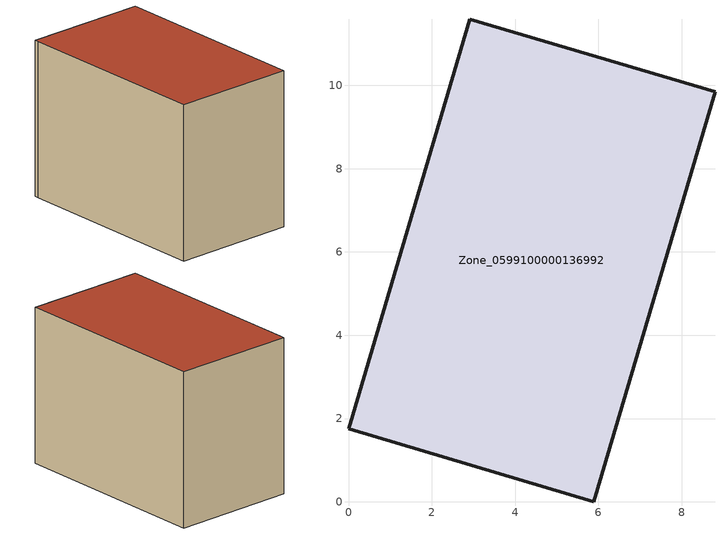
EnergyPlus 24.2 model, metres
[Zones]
Zone_0599100000136992
 floor ground (C_G): 2.85,11.39 2.91,11.59 8.8,9.84 5.89,0 0,1.75 z0.58
 wall outside (C_F): 5.89,0 8.8,9.84 2.91,11.59 2.85,11.39 0,1.75 5.89,0 z0.58:8.34
 roof outside (C_R): 2.85,11.39 0,1.75 5.89,0 8.8,9.84 2.91,11.59 z8.34
[BUILDING]
Pand.0599100000136992: North Axis=0; Terrain=City; Loads Convergence Tolerance Value=0.04; Temperature Convergence Tolerance Value=0.4; Solar Distribution=FullExterior; Maximum Number of Warmup Days=25; Minimum Number of Warmup Days=1
[Site:Location]
Rotterdam.The.Hague.AP_ZH_NLD Design_Conditions: Latitude=51.96; Longitude=4.45; Time Zone=1; Elevation=-4.5
[SITE:GROUNDTEMPERATURE:BUILDINGSURFACE]
18, 18, 18, 18, 18, 18, 18, 18, 18, 18, 18, 18
[MATERIAL] Thermal Absorptance=0.9; Solar Absorptance=0.7; Visible Absorptance=0.7
Name | Roughness | Thickness | Conductivity | Density | Specific Heat
G.TI.1965-1974 | MediumSmooth | 0.15 | 0.882353 | 540 | 1210
F.TI.1965-1974 | Rough | 0.3 | 0.697674 | 1920 | 840
R.TI.1965-1974 | MediumRough | 0.2 | 0.232558 | 1500 | 1000
[CONSTRUCTION]
C_G: G.TI.1965-1974
C_F: F.TI.1965-1974
C_R: R.TI.1965-1974
[ZONE]
Zone_0599100000136992: Type=1; Multiplier=1; Ceiling Height=Autocalculate; Volume=Autocalculate; Floor Area=autocalculate; Part of Total Floor Area=Yes
[ZONEINFILTRATION:DESIGNFLOWRATE]
Infil_Zone_0599100000136992: Zone or ZoneList or Space or SpaceList=Zone_0599100000136992; Schedule=AlwaysOn; Design Flow Rate Calculation Method=Flow/Area; Flow Rate per Floor Area=0.003; Constant Term Coefficient=1; Temperature Term Coefficient=0; Velocity Term Coefficient=0; Velocity Squared Term Coefficient=0
[HVACTEMPLATE:ZONE:IDEALLOADSAIRSYSTEM]
Zone_0599100000136992: Maximum Heating Supply Air Temperature=50; Minimum Cooling Supply Air Temperature=13; Maximum Heating Supply Air Humidity Ratio=0.0156; Minimum Cooling Supply Air Humidity Ratio=0.0077; Heating Limit=NoLimit; Cooling Limit=NoLimit; Dehumidification Control Type=ConstantSensibleHeatRatio; Cooling Sensible Heat Ratio=0.7; Dehumidification Setpoint=60; Humidification Control Type=None; Humidification Setpoint=30; Outdoor Air Method=None; Outdoor Air Flow Rate per Person=0.00944; Outdoor Air Flow Rate per Zone Floor Area=0; Outdoor Air Flow Rate per Zone=0; Demand Controlled Ventilation Type=None; Outdoor Air Economizer Type=NoEconomizer; Heat Recovery Type=None; Sensible Heat Recovery Effectiveness=0.7; Latent Heat Recovery Effectiveness=0.65
[ZONECONTROL:THERMOSTAT]
ThermostatControl_Zone_0599100000136992: Zone or ZoneList=Zone_0599100000136992; Control Type Schedule=DualSetpointControlType; Control 1=Thermostat_Zone_0599100000136992; Temperature Difference Between Cutout And Setpoint=0
[THERMOSTATSETPOINT:DUALSETPOINT]
Thermostat_Zone_0599100000136992: Heating Setpoint Temperature Schedule=HeatingSetpoint_Zone_0599100000136992; Cooling Setpoint Temperature Schedule=CoolingSetpoint_Zone_0599100000136992
[SCHEDULE:COMPACT]
HeatingSetpoint_Zone_0599100000136992: Through: 12/31, For: AllDays, Until: 24:00, 21
CoolingSetpoint_Zone_0599100000136992: Through: 12/31, For: AllDays, Until: 24:00, 24
DualSetpointControlType: Through: 12/31, For: AllDays, Until: 24:00, 4
AlwaysOn: Through: 12/31, For: AllDays, Until: 24:00, 1
